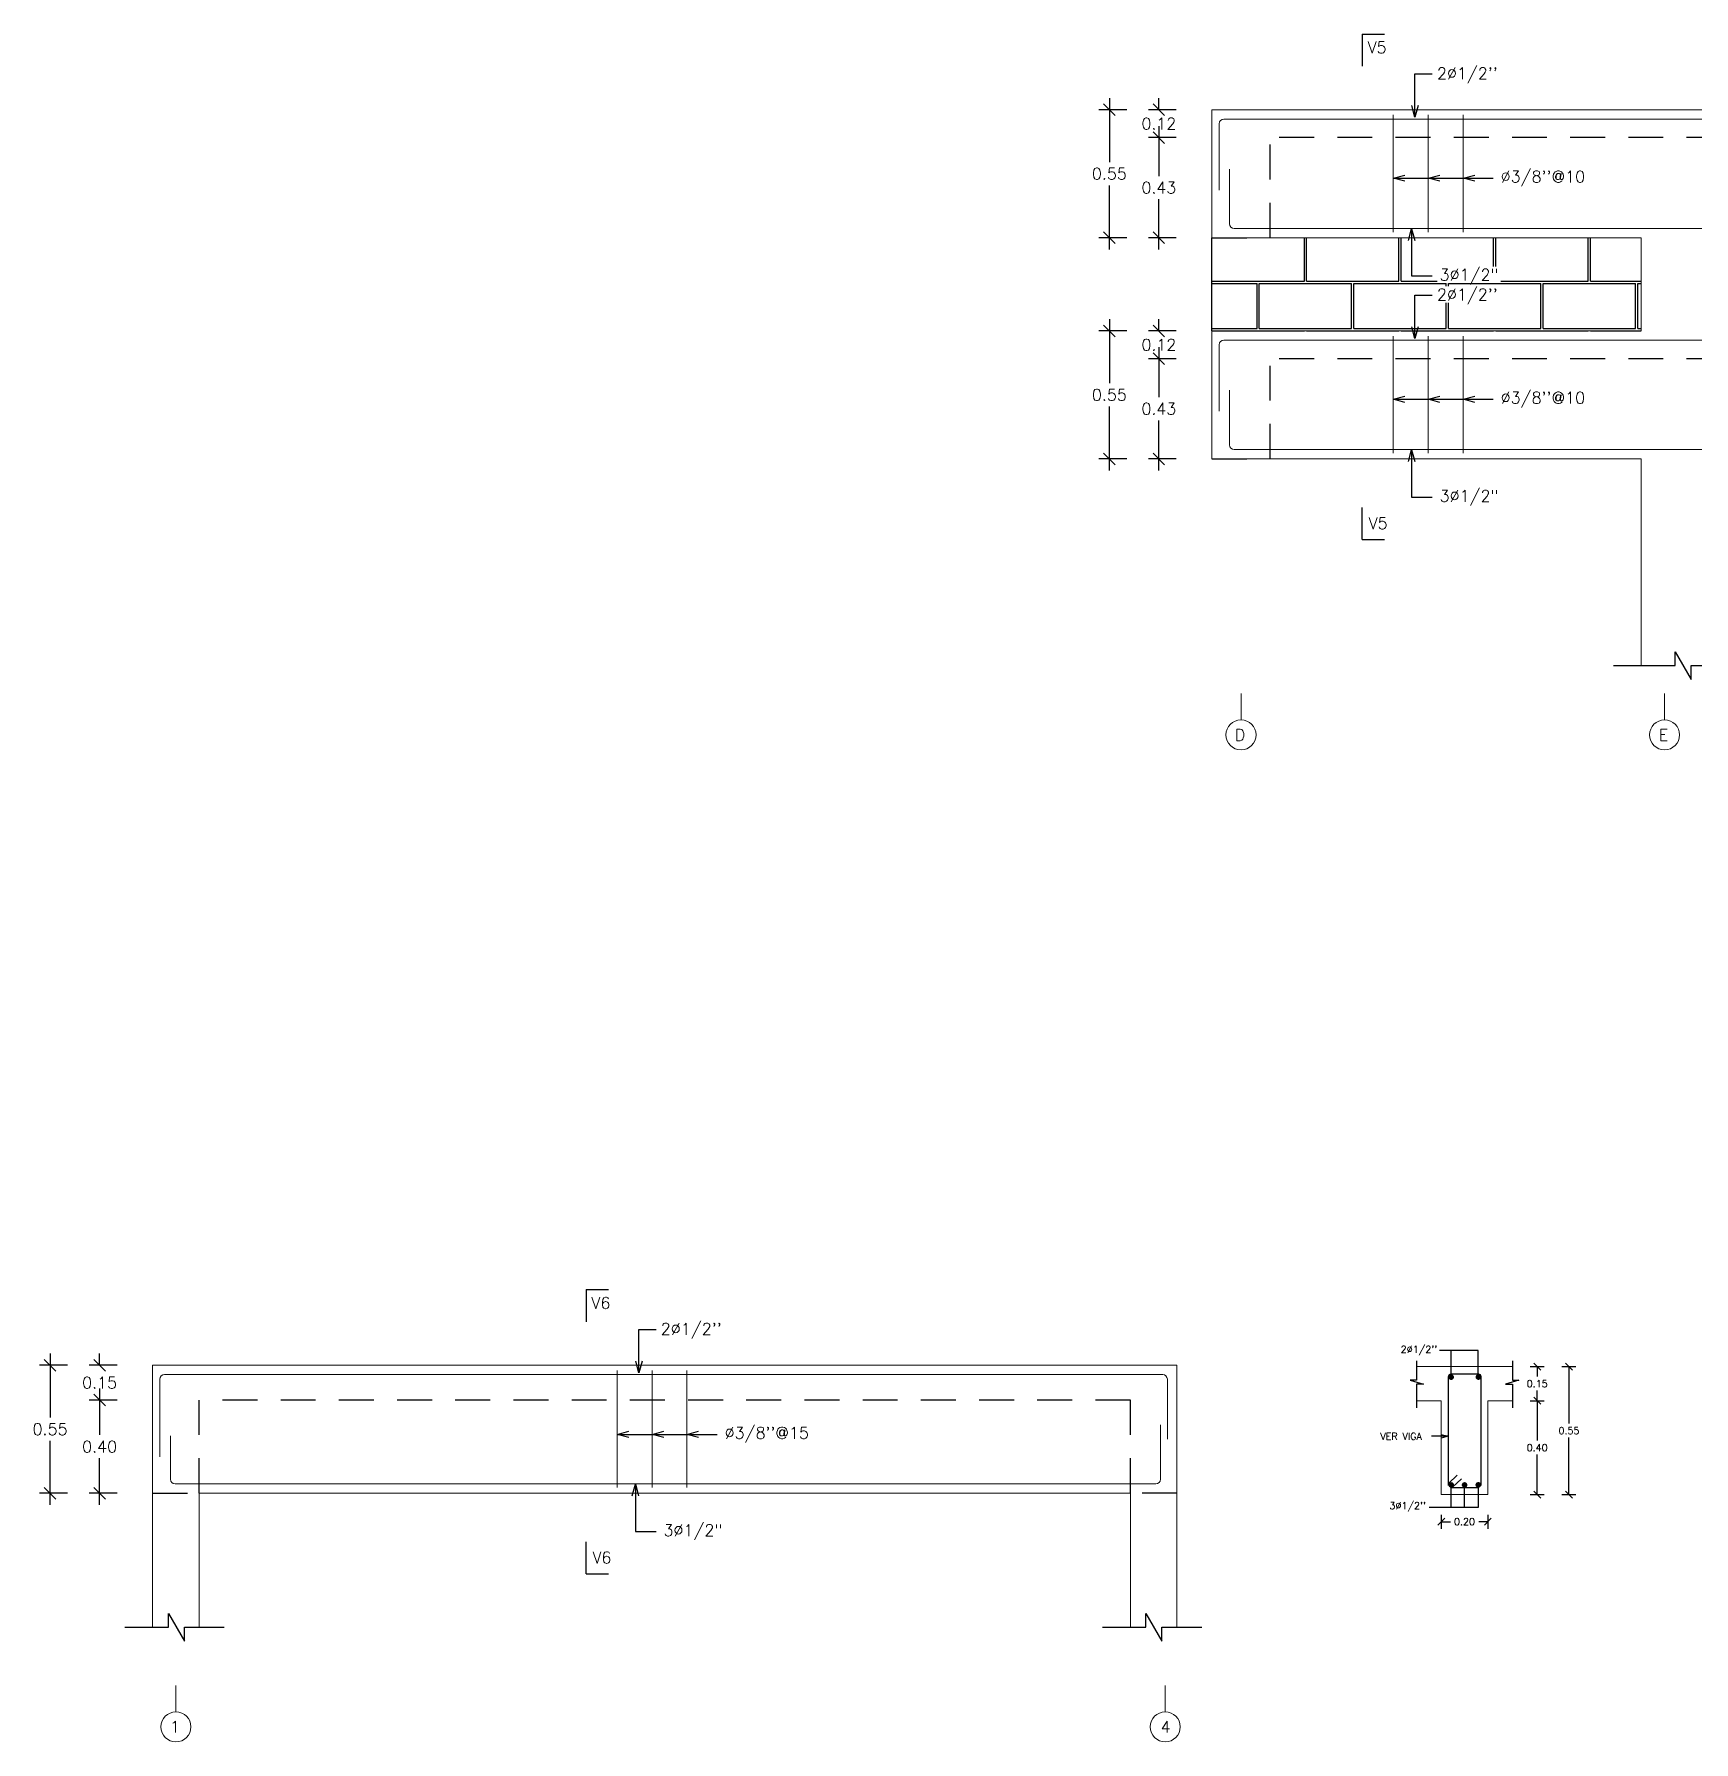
# Model space of a CAD drawing. Header units: metres. Extents: x -44 to 358, y -246 to 48.
# Drawn here: x -28.78 to -21.65, y -66.75 to -59.41 of the extents above; entities that cross this region are included whole.
import ezdxf

# ---------------------------------------------------------------- set-up
doc = ezdxf.new("R2010")
doc.units = ezdxf.units.M
doc.header["$LTSCALE"] = 0.3
doc.header["$PDMODE"] = 3
for name, pattern in [('CONTINU', [0]), ('DASHED', [0.75, 0.5, -0.25]), ('HIDDEN', [9.525, 6.35, -3.175])]:
    doc.linetypes.add(name, pattern=pattern)
for name, color, linetype in [('ACERO', 5, 'Continuous'), ('BP', 3, 'Continuous'), ('DETALLE', 3, 'Continuous'), ('DIMTEXTO', 4, 'Continuous'), ('HATCH', 8, 'Continuous'), ('Losas', 8, 'Continuous'), ('SECCION', 1, 'Continuous'), ('texto acero', 4, 'Continuous')]:
    doc.layers.add(name, color=color, linetype=linetype)
doc.layers.add('VIGAS', color=1, linetype='HIDDEN', lineweight=15)
doc.styles.add('RomanS', font='romans.shx')
doc.styles.add('SMPLEX', font='simplex.shx')
doc.dimstyles.new('D-15', dxfattribs={"dimscale": 0.15, "dimtxt": 0.2, "dimasz": 0.2, "dimexe": 0.18, "dimexo": 0.2, "dimgap": 0.1, "dimtad": 0, "dimtih": 1, "dimtoh": 1, "dimzin": 0, "dimdsep": 46, "dimtxsty": 'SMPLEX', "dimblk": 'OBLIQUE', "dimcen": 0.09, "dimdle": 0.2, "dimclrd": 4, "dimclre": 4, "dimclrt": 4, "dimadec": 0, "dimazin": 0, "dimtfac": 1, "dimtofl": 0, "dimtmove": 0, "dimatfit": 3, "dimldrblk": 'OPEN30', "dimfxl": 1, "dimtolj": 1, "dimtzin": 0, "dimarcsym": 0})
doc.dimstyles.new('DIM-15', dxfattribs={"dimscale": 0.15, "dimtxt": 0.2, "dimasz": 0.2, "dimexe": 0.2, "dimexo": 0.1, "dimgap": 0.1, "dimtad": 0, "dimtih": 1, "dimtoh": 1, "dimzin": 0, "dimdsep": 46, "dimtxsty": 'RomanS', "dimblk1": 'OBLIQUE', "dimblk2": 'OBLIQUE', "dimsah": 1, "dimcen": 0.09, "dimclrd": 4, "dimclre": 4, "dimclrt": 4, "dimadec": 0, "dimazin": 0, "dimtfac": 1, "dimtofl": 0, "dimtmove": 1, "dimatfit": 3, "dimldrblk": 'OBLIQUE', "dimfxl": 0.2, "dimfxlon": 1, "dimtolj": 1, "dimtzin": 0, "dimarcsym": 0})
doc.dimstyles.new('DIM-25', dxfattribs={"dimscale": 0.25, "dimtxt": 0.2, "dimasz": 0.2, "dimexe": 0.18, "dimexo": 0.2, "dimgap": 0.1, "dimtad": 0, "dimtih": 1, "dimtoh": 1, "dimzin": 0, "dimdsep": 46, "dimtxsty": 'SMPLEX', "dimblk": 'OBLIQUE', "dimcen": 0.09, "dimdle": 0.2, "dimclrd": 4, "dimclre": 4, "dimclrt": 4, "dimadec": 0, "dimazin": 0, "dimtfac": 1, "dimtofl": 0, "dimtmove": 0, "dimatfit": 3, "dimldrblk": 'OPEN30', "dimfxl": 0.3, "dimfxlon": 1, "dimtolj": 1, "dimtzin": 0, "dimarcsym": 0})

# ---------------------------------------------------------------- blocks, each defined once
blk = doc.blocks.new('_OBLIQUE')
at = {"color": 0, "linetype": 'ByBlock'}
blk.add_line((-0.5, -0.5), (0.5, 0.5), dxfattribs=at)
blk = doc.blocks.new('*D1433')
at = {"layer": 'DEFPOINTS', "color": 0, "linetype": 'Continuous', "transparency": 16777216}
for p in [(-23.9524, -59.8547), (-23.4801, -59.8547), (-23.7244, -60.2846)]:
    blk.add_point(p, dxfattribs=at)
at = {"layer": 'DIMTEXTO', "color": 4, "linetype": 'Continuous', "lineweight": -2, "transparency": 16777216}
for p, q in [((-23.8774, -59.8547), (-23.9974, -59.8547)), ((-23.9524, -59.8047), (-23.9524, -60.0196)), ((-23.9524, -60.3346), (-23.9524, -60.1196)), ((-23.8774, -60.2846), (-23.9974, -60.2846))]:
    blk.add_line(p, q, dxfattribs=at)
at = {"layer": 'DIMTEXTO', "color": 4, "linetype": 'Continuous', "lineweight": -2, "transparency": 16777216, "xscale": 0.05, "yscale": 0.05, "zscale": 0.05}
for p, rotation in [((-23.9524, -59.8547), 90), ((-23.9524, -60.2846), 270)]:
    blk.add_blockref('_OBLIQUE', p, dxfattribs=dict(at, rotation=rotation))
at = {"layer": 'DIMTEXTO', "color": 4, "linetype": 'Continuous', "transparency": 16777216, "insert": (-23.9524, -60.0696), "char_height": 0.05, "attachment_point": 5, "style": 'SMPLEX'}
blk.add_mtext('\\A1;0.43', dxfattribs=at)
blk = doc.blocks.new('_Open30')
at = {"color": 0, "lineweight": -2}
for p, q in [((-1, 0.27), (0, 0)), ((0, 0), (-1, -0.27)), ((0, 0), (-1, 0))]:
    blk.add_line(p, q, dxfattribs=at)
blk = doc.blocks.new('*D1434')
at = {"layer": 'DEFPOINTS', "color": 0, "linetype": 'Continuous', "transparency": 16777216}
for p in [(-23.7244, -59.7347), (-24.1649, -60.2846), (-23.4801, -60.2846)]:
    blk.add_point(p, dxfattribs=at)
at = {"layer": 'DIMTEXTO', "color": 4, "linetype": 'Continuous', "lineweight": -2, "transparency": 16777216}
for p, q in [((-24.1649, -59.6847), (-24.1649, -59.9596)), ((-24.0899, -59.7347), (-24.2099, -59.7347)), ((-24.1649, -60.3346), (-24.1649, -60.0596)), ((-24.0899, -60.2846), (-24.2099, -60.2846))]:
    blk.add_line(p, q, dxfattribs=at)
at = {"layer": 'DIMTEXTO', "color": 4, "linetype": 'Continuous', "lineweight": -2, "transparency": 16777216, "xscale": 0.05, "yscale": 0.05, "zscale": 0.05}
for p, rotation in [((-24.1649, -59.7347), 90), ((-24.1649, -60.2846), 270)]:
    blk.add_blockref('_OBLIQUE', p, dxfattribs=dict(at, rotation=rotation))
at = {"layer": 'DIMTEXTO', "color": 4, "linetype": 'Continuous', "transparency": 16777216, "insert": (-24.1649, -60.0096), "char_height": 0.05, "attachment_point": 5, "style": 'SMPLEX'}
blk.add_mtext('\\A1;0.55', dxfattribs=at)
blk = doc.blocks.new('*D1438')
at = {"layer": 'DEFPOINTS', "color": 0, "transparency": 16777216}
for p in [(-23.9524, -59.7347), (-23.7244, -59.7347), (-23.4801, -59.8547)]:
    blk.add_point(p, dxfattribs=at)
at = {"layer": 'DIMTEXTO', "color": 4, "lineweight": -2, "transparency": 16777216}
for p, q in [((-23.9524, -59.7347), (-23.9524, -59.6847)), ((-23.8774, -59.7347), (-23.9974, -59.7347)), ((-23.8774, -59.8547), (-23.9974, -59.8547)), ((-23.9524, -59.8547), (-23.9524, -59.9047))]:
    blk.add_line(p, q, dxfattribs=at)
at = {"layer": 'DIMTEXTO', "color": 4, "lineweight": -2, "transparency": 16777216, "xscale": 0.05, "yscale": 0.05, "zscale": 0.05}
for p, rotation in [((-23.9524, -59.7347), 270), ((-23.9524, -59.8547), 90)]:
    blk.add_blockref('_OBLIQUE', p, dxfattribs=dict(at, rotation=rotation))
at = {"layer": 'DIMTEXTO', "color": 4, "transparency": 16777216, "insert": (-23.9524, -59.7947), "char_height": 0.05, "attachment_point": 5, "style": 'SMPLEX'}
blk.add_mtext('\\A1;0.12', dxfattribs=at)
blk = doc.blocks.new('*D2170')
at = {"layer": 'DEFPOINTS', "color": 0, "linetype": 'Continuous', "transparency": 16777216}
for p in [(-28.5024, -65.2786), (-28.0744, -65.2786), (-28.2744, -65.6785)]:
    blk.add_point(p, dxfattribs=at)
at = {"layer": 'DIMTEXTO', "color": 4, "linetype": 'Continuous', "lineweight": -2, "transparency": 16777216}
for p, q in [((-28.4274, -65.2786), (-28.5474, -65.2786)), ((-28.5024, -65.2286), (-28.5024, -65.4285)), ((-28.5024, -65.7285), (-28.5024, -65.5285)), ((-28.4274, -65.6785), (-28.5474, -65.6785))]:
    blk.add_line(p, q, dxfattribs=at)
at = {"layer": 'DIMTEXTO', "color": 4, "linetype": 'Continuous', "lineweight": -2, "transparency": 16777216, "xscale": 0.05, "yscale": 0.05, "zscale": 0.05}
for p, rotation in [((-28.5024, -65.2786), 90), ((-28.5024, -65.6785), 270)]:
    blk.add_blockref('_OBLIQUE', p, dxfattribs=dict(at, rotation=rotation))
at = {"layer": 'DIMTEXTO', "color": 4, "linetype": 'Continuous', "transparency": 16777216, "insert": (-28.5024, -65.4785), "char_height": 0.05, "attachment_point": 5, "style": 'SMPLEX'}
blk.add_mtext('\\A1;0.40', dxfattribs=at)
blk = doc.blocks.new('*D2171')
at = {"layer": 'DEFPOINTS', "color": 0, "linetype": 'Continuous', "transparency": 16777216}
for p in [(-28.2744, -65.1286), (-28.7149, -65.6785), (-28.0801, -65.6785)]:
    blk.add_point(p, dxfattribs=at)
at = {"layer": 'DIMTEXTO', "color": 4, "linetype": 'Continuous', "lineweight": -2, "transparency": 16777216}
for p, q in [((-28.6399, -65.1286), (-28.7599, -65.1286)), ((-28.7149, -65.0786), (-28.7149, -65.3536)), ((-28.7149, -65.7285), (-28.7149, -65.4536)), ((-28.6399, -65.6785), (-28.7599, -65.6785))]:
    blk.add_line(p, q, dxfattribs=at)
at = {"layer": 'DIMTEXTO', "color": 4, "linetype": 'Continuous', "lineweight": -2, "transparency": 16777216, "xscale": 0.05, "yscale": 0.05, "zscale": 0.05}
for p, rotation in [((-28.7149, -65.1286), 90), ((-28.7149, -65.6785), 270)]:
    blk.add_blockref('_OBLIQUE', p, dxfattribs=dict(at, rotation=rotation))
at = {"layer": 'DIMTEXTO', "color": 4, "linetype": 'Continuous', "transparency": 16777216, "insert": (-28.7149, -65.4036), "char_height": 0.05, "attachment_point": 5, "style": 'SMPLEX'}
blk.add_mtext('\\A1;0.55', dxfattribs=at)
blk = doc.blocks.new('*D2177')
at = {"layer": 'DEFPOINTS', "color": 0, "transparency": 16777216}
for p in [(-28.5024, -65.1286), (-28.2744, -65.1286), (-28.0744, -65.2786)]:
    blk.add_point(p, dxfattribs=at)
at = {"layer": 'DIMTEXTO', "color": 4, "lineweight": -2, "transparency": 16777216}
for p, q in [((-28.4274, -65.1286), (-28.5474, -65.1286)), ((-28.5024, -65.1286), (-28.5024, -65.0786)), ((-28.4274, -65.2786), (-28.5474, -65.2786)), ((-28.5024, -65.2786), (-28.5024, -65.3286))]:
    blk.add_line(p, q, dxfattribs=at)
at = {"layer": 'DIMTEXTO', "color": 4, "lineweight": -2, "transparency": 16777216, "xscale": 0.05, "yscale": 0.05, "zscale": 0.05}
for p, rotation in [((-28.5024, -65.1286), 270), ((-28.5024, -65.2786), 90)]:
    blk.add_blockref('_OBLIQUE', p, dxfattribs=dict(at, rotation=rotation))
at = {"layer": 'DIMTEXTO', "color": 4, "transparency": 16777216, "insert": (-28.5024, -65.2036), "char_height": 0.05, "attachment_point": 5, "style": 'SMPLEX'}
blk.add_mtext('\\A1;0.15', dxfattribs=at)
blk = doc.blocks.new('*D2172')
at = {"layer": 'DEFPOINTS', "color": 0, "linetype": 'Continuous', "transparency": 16777216}
for p in [(-22.5392, -65.1343), (-22.1906, -65.1343), (-22.5392, -65.6843)]:
    blk.add_point(p, dxfattribs=at)
at = {"layer": 'DIMTEXTO', "color": 4, "linetype": 'Continuous', "lineweight": -2, "transparency": 16777216}
for p, q in [((-22.2206, -65.1343), (-22.1606, -65.1343)), ((-22.1906, -65.1343), (-22.1906, -65.3793)), ((-22.1906, -65.6843), (-22.1906, -65.4393)), ((-22.2206, -65.6843), (-22.1606, -65.6843))]:
    blk.add_line(p, q, dxfattribs=at)
at = {"layer": 'DIMTEXTO', "color": 4, "linetype": 'Continuous', "lineweight": -2, "transparency": 16777216, "xscale": 0.03, "yscale": 0.03, "zscale": 0.03}
for p, rotation in [((-22.1906, -65.1343), 90), ((-22.1906, -65.6843), 270)]:
    blk.add_blockref('_OBLIQUE', p, dxfattribs=dict(at, rotation=rotation))
at = {"layer": 'DIMTEXTO', "color": 4, "linetype": 'Continuous', "lineweight": 0, "transparency": 16777216, "insert": (-22.1906, -65.4093), "char_height": 0.03, "attachment_point": 5, "style": 'SMPLEX'}
blk.add_mtext('\\A1;0.55', dxfattribs=at)
blk = doc.blocks.new('*D2173')
at = {"layer": 'DEFPOINTS', "color": 0, "linetype": 'Continuous', "transparency": 16777216}
for p in [(-22.5392, -65.2813), (-22.3269, -65.2813), (-22.5392, -65.6843)]:
    blk.add_point(p, dxfattribs=at)
at = {"layer": 'DIMTEXTO', "color": 4, "linetype": 'Continuous', "lineweight": -2, "transparency": 16777216}
for p, q in [((-22.3569, -65.2813), (-22.2969, -65.2813)), ((-22.3269, -65.2813), (-22.3269, -65.4528)), ((-22.3269, -65.6843), (-22.3269, -65.5128)), ((-22.3569, -65.6843), (-22.2969, -65.6843))]:
    blk.add_line(p, q, dxfattribs=at)
at = {"layer": 'DIMTEXTO', "color": 4, "linetype": 'Continuous', "lineweight": -2, "transparency": 16777216, "xscale": 0.03, "yscale": 0.03, "zscale": 0.03}
for p, rotation in [((-22.3269, -65.2813), 90), ((-22.3269, -65.6843), 270)]:
    blk.add_blockref('_OBLIQUE', p, dxfattribs=dict(at, rotation=rotation))
at = {"layer": 'DIMTEXTO', "color": 4, "linetype": 'Continuous', "lineweight": 0, "transparency": 16777216, "insert": (-22.3269, -65.4828), "char_height": 0.03, "attachment_point": 5, "style": 'SMPLEX'}
blk.add_mtext('\\A1;0.40', dxfattribs=at)
blk = doc.blocks.new('*D2174')
at = {"layer": 'DEFPOINTS', "color": 0, "linetype": 'Continuous', "transparency": 16777216}
for p in [(-22.7392, -65.1343), (-22.3269, -65.1343), (-22.5392, -65.2813)]:
    blk.add_point(p, dxfattribs=at)
at = {"layer": 'DIMTEXTO', "color": 4, "linetype": 'Continuous', "lineweight": -2, "transparency": 16777216}
for p, q in [((-22.3569, -65.1343), (-22.2969, -65.1343)), ((-22.3269, -65.1343), (-22.3269, -65.1778)), ((-22.3569, -65.2813), (-22.2969, -65.2813)), ((-22.3269, -65.2813), (-22.3269, -65.2378))]:
    blk.add_line(p, q, dxfattribs=at)
at = {"layer": 'DIMTEXTO', "color": 4, "linetype": 'Continuous', "lineweight": -2, "transparency": 16777216, "xscale": 0.03, "yscale": 0.03, "zscale": 0.03}
for p, rotation in [((-22.3269, -65.1343), 90), ((-22.3269, -65.2813), 270)]:
    blk.add_blockref('_OBLIQUE', p, dxfattribs=dict(at, rotation=rotation))
at = {"layer": 'DIMTEXTO', "color": 4, "linetype": 'Continuous', "lineweight": 0, "transparency": 16777216, "insert": (-22.3269, -65.2078), "char_height": 0.03, "attachment_point": 5, "style": 'SMPLEX'}
blk.add_mtext('\\A1;0.15', dxfattribs=at)
blk = doc.blocks.new('*D2178')
at = {"layer": 'DEFPOINTS', "color": 0, "linetype": 'Continuous', "transparency": 16777216}
for p in [(-22.5392, -65.2813), (-22.7392, -65.3613), (-22.7392, -65.801)]:
    blk.add_point(p, dxfattribs=at)
at = {"layer": 'DIMTEXTO', "color": 4, "linetype": 'Continuous', "lineweight": -2, "transparency": 16777216}
for p, q in [((-22.7392, -65.771), (-22.7392, -65.831)), ((-22.7392, -65.801), (-22.6999, -65.801)), ((-22.5392, -65.801), (-22.5785, -65.801)), ((-22.5392, -65.771), (-22.5392, -65.831))]:
    blk.add_line(p, q, dxfattribs=at)
at = {"layer": 'DIMTEXTO', "color": 4, "linetype": 'Continuous', "lineweight": -2, "transparency": 16777216, "xscale": 0.03, "yscale": 0.03, "zscale": 0.03, "rotation": 180}
blk.add_blockref('_OBLIQUE', (-22.7392, -65.801), dxfattribs=at)
at = {"layer": 'DIMTEXTO', "color": 4, "linetype": 'Continuous', "lineweight": -2, "transparency": 16777216, "xscale": 0.03, "yscale": 0.03, "zscale": 0.03}
blk.add_blockref('_OBLIQUE', (-22.5392, -65.801), dxfattribs=at)
at = {"layer": 'DIMTEXTO', "color": 4, "linetype": 'Continuous', "lineweight": 0, "transparency": 16777216, "insert": (-22.6392, -65.801), "char_height": 0.03, "attachment_point": 5, "style": 'SMPLEX'}
blk.add_mtext('\\A1;0.20', dxfattribs=at)
blk = doc.blocks.new('*D2207')
at = {"layer": 'DEFPOINTS', "color": 0, "linetype": 'Continuous', "transparency": 16777216}
for p in [(-23.9524, -60.8048), (-23.4801, -60.8048), (-23.7244, -61.2347)]:
    blk.add_point(p, dxfattribs=at)
at = {"layer": 'DIMTEXTO', "color": 4, "linetype": 'Continuous', "lineweight": -2, "transparency": 16777216}
for p, q in [((-23.8774, -60.8048), (-23.9974, -60.8048)), ((-23.9524, -60.7548), (-23.9524, -60.9697)), ((-23.9524, -61.2847), (-23.9524, -61.0697)), ((-23.8774, -61.2347), (-23.9974, -61.2347))]:
    blk.add_line(p, q, dxfattribs=at)
at = {"layer": 'DIMTEXTO', "color": 4, "linetype": 'Continuous', "lineweight": -2, "transparency": 16777216, "xscale": 0.05, "yscale": 0.05, "zscale": 0.05}
for p, rotation in [((-23.9524, -60.8048), 90), ((-23.9524, -61.2347), 270)]:
    blk.add_blockref('_OBLIQUE', p, dxfattribs=dict(at, rotation=rotation))
at = {"layer": 'DIMTEXTO', "color": 4, "linetype": 'Continuous', "transparency": 16777216, "insert": (-23.9524, -61.0197), "char_height": 0.05, "attachment_point": 5, "style": 'SMPLEX'}
blk.add_mtext('\\A1;0.43', dxfattribs=at)
blk = doc.blocks.new('*D2208')
at = {"layer": 'DEFPOINTS', "color": 0, "linetype": 'Continuous', "transparency": 16777216}
for p in [(-23.7244, -60.6848), (-24.1649, -61.2347), (-23.4801, -61.2347)]:
    blk.add_point(p, dxfattribs=at)
at = {"layer": 'DIMTEXTO', "color": 4, "linetype": 'Continuous', "lineweight": -2, "transparency": 16777216}
for p, q in [((-24.1649, -60.6348), (-24.1649, -60.9097)), ((-24.0899, -60.6848), (-24.2099, -60.6848)), ((-24.1649, -61.2847), (-24.1649, -61.0097)), ((-24.0899, -61.2347), (-24.2099, -61.2347))]:
    blk.add_line(p, q, dxfattribs=at)
at = {"layer": 'DIMTEXTO', "color": 4, "linetype": 'Continuous', "lineweight": -2, "transparency": 16777216, "xscale": 0.05, "yscale": 0.05, "zscale": 0.05}
for p, rotation in [((-24.1649, -60.6848), 90), ((-24.1649, -61.2347), 270)]:
    blk.add_blockref('_OBLIQUE', p, dxfattribs=dict(at, rotation=rotation))
at = {"layer": 'DIMTEXTO', "color": 4, "linetype": 'Continuous', "transparency": 16777216, "insert": (-24.1649, -60.9597), "char_height": 0.05, "attachment_point": 5, "style": 'SMPLEX'}
blk.add_mtext('\\A1;0.55', dxfattribs=at)
blk = doc.blocks.new('*D2209')
at = {"layer": 'DEFPOINTS', "color": 0, "transparency": 16777216}
for p in [(-23.9524, -60.6848), (-23.7244, -60.6848), (-23.4801, -60.8048)]:
    blk.add_point(p, dxfattribs=at)
at = {"layer": 'DIMTEXTO', "color": 4, "lineweight": -2, "transparency": 16777216}
for p, q in [((-23.9524, -60.6848), (-23.9524, -60.6348)), ((-23.8774, -60.6848), (-23.9974, -60.6848)), ((-23.8774, -60.8048), (-23.9974, -60.8048)), ((-23.9524, -60.8048), (-23.9524, -60.8548))]:
    blk.add_line(p, q, dxfattribs=at)
at = {"layer": 'DIMTEXTO', "color": 4, "lineweight": -2, "transparency": 16777216, "xscale": 0.05, "yscale": 0.05, "zscale": 0.05}
for p, rotation in [((-23.9524, -60.6848), 270), ((-23.9524, -60.8048), 90)]:
    blk.add_blockref('_OBLIQUE', p, dxfattribs=dict(at, rotation=rotation))
at = {"layer": 'DIMTEXTO', "color": 4, "transparency": 16777216, "insert": (-23.9524, -60.7448), "char_height": 0.05, "attachment_point": 5, "style": 'SMPLEX'}
blk.add_mtext('\\A1;0.12', dxfattribs=at)

msp = doc.modelspace()

# ---------------------------------------------------------------- hatches: boundary and pattern name
at = {"layer": 'HATCH', "ltscale": 0.2}
h = msp.add_hatch(dxfattribs=at)
h.set_pattern_fill('AR-B816C', color=256, scale=0.001)
h.set_pattern_definition([(0, (-23.72441, -60.6849), (0.2032, 0.2032), [0.396875, -0.009525]), (0, (-23.92761, -60.67537), (0.2032, 0.2032), [0.396875, -0.009525]), (90, (-23.72441, -60.6849), (-0.2032, 0.2032), [-0.212725, 0.193675]), (90, (-23.73394, -60.6849), (-0.2032, 0.2032), [-0.212725, 0.193675])])
h.paths.add_polyline_path([(-23.4761195, -60.6160053), (-23.1907337, -60.6160053), (-23.1930904, -60.5241479), (-23.4784763, -60.5241479)], flags=16)
h.paths.add_polyline_path([(-18.7683995, -60.3884468), (-18.5157676, -60.3884468), (-18.5157676, -60.3438059), (-18.7683995, -60.3438059)], flags=16)
h.paths.add_polyline_path([(-20.8551244, -60.5879578), (-20.7474783, -60.5879578), (-20.7474783, -60.513801), (-20.8551244, -60.513801)], flags=16)
h.paths.add_polyline_path([(-20.8436166, -60.3529096), (-20.5686166, -60.3529096), (-20.5686166, -60.3270874), (-20.8436166, -60.3270874)], flags=16)
h.paths.add_polyline_path([(-17.8798725, -60.2845955), (-17.8798725, -60.6848921), (-16.0353336, -60.6848913), (-16.0353338, -60.2845959)])
h.paths.add_polyline_path([(-21.8798725, -60.6848937), (-21.8798725, -60.2845948), (-23.7244116, -60.2845945), (-23.7244114, -60.6848945)])
h.paths.add_polyline_path([(-21.5798725, -60.2845949), (-21.5798725, -60.6848936), (-18.1798725, -60.6848922), (-18.1798725, -60.2845955)])

# ---------------------------------------------------------------- linework, layer by layer
at = {"layer": 'ACERO', "linetype": 'Continuous', "lineweight": 0}
for p, q in [((-23.6731295, -59.7746521), (-16.0967364, -59.7746574)), ((-22.9455564, -59.7571802), (-22.9455564, -60.2601753)), ((-22.7955564, -59.7571802), (-22.7955564, -60.2601753)), ((-22.6455564, -59.7571802), (-22.6455564, -60.2601753)), ((-23.6484758, -59.9895841), (-23.6484758, -60.2244797)), ((-23.6284758, -60.2444797), (-16.1265507, -60.244485)), ((-23.6731295, -60.7247485), (-16.0967364, -60.7247537)), ((-22.9455564, -60.7072766), (-22.9455564, -61.2102716)), ((-22.7955564, -60.7072766), (-22.7955564, -61.2102716)), ((-22.6455564, -60.7072766), (-22.6455564, -61.2102716)), ((-23.6484758, -60.9396805), (-23.6484758, -61.1745761)), ((-23.6284758, -61.1945761), (-16.1265507, -61.1945814)), ((-28.2231289, -65.168557), (-23.9358135, -65.1685623)), ((-26.2793171, -65.1510851), (-26.2793171, -65.6540802)), ((-26.1293171, -65.1510851), (-26.1293171, -65.6540802)), ((-25.9793171, -65.1510851), (-25.9793171, -65.6540802)), ((-28.1984752, -65.4321892), (-28.1984752, -65.6183846)), ((-23.9456279, -65.3852801), (-23.9456279, -65.6183899)), ((-28.1784753, -65.6383846), (-23.9656279, -65.6383899))]:
    msp.add_line(p, q, dxfattribs=at)
at = {"layer": 'ACERO'}
for p, q in [((-22.7086027, -65.6448555, 0.4671289), (-22.7086027, -65.1776363)), ((-22.5783491, -65.1676363), (-22.6986027, -65.1676363)), ((-22.5683491, -65.6448555, 0.4671289), (-22.5683491, -65.1776363)), ((-22.708454, -65.6368729, 0.4671289), (-22.670477, -65.600682, 0.4671289)), ((-22.5783491, -65.6548555, 0.4671289), (-22.6986027, -65.6548555, 0.4671289)), ((-22.690451, -65.6527675, 0.4671289), (-22.652474, -65.6165766, 0.4671289))]:
    msp.add_line(p, q, dxfattribs=at)
at = {"layer": 'ACERO', "linetype": 'Continuous', "lineweight": 0}
for points in [[(-23.6731295, -59.7746521, 0.414213562), (-23.6931295, -59.7946521), (-23.6931295, -60.0799127)], [(-23.6731295, -60.7247485, 0.414213562), (-23.6931295, -60.7447485), (-23.6931295, -61.0300091)], [(-28.2231289, -65.168557, 0.414213562), (-28.2431289, -65.188557), (-28.2431289, -65.5225178)], [(-23.9358135, -65.1685623, -0.414213562), (-23.9158135, -65.1885623), (-23.9158135, -65.4469812)]]:
    msp.add_lwpolyline(points, format="xyb", dxfattribs=at)
at = {"layer": 'ACERO', "const_width": 0.012}
for points in [[(-22.6907124, -65.1799775, 1), (-22.7027124, -65.1799775, 1)], [(-22.5737209, -65.1796693, 1), (-22.5857209, -65.1796693, 1)], [(-22.574375, -65.6430847, 1), (-22.586375, -65.6430847, 1)]]:
    msp.add_lwpolyline(points, format="xyb", close=True, dxfattribs=at)
at = {"layer": 'ACERO', "const_width": 0.012, "elevation": 0.4671289}
for points in [[(-22.6905267, -65.6430847, 1), (-22.7025267, -65.6430847, 1)], [(-22.6331617, -65.6430847, 1), (-22.6451617, -65.6430847, 1)], [(-22.5740457, -65.6426412, 1), (-22.5860457, -65.6426412, 1)]]:
    msp.add_lwpolyline(points, format="xyb", close=True, dxfattribs=at)
at = {"layer": 'ACERO', "linetype": 'Continuous', "lineweight": 0}
for centre, start, end in [((-23.6284758, -60.2244797), 180, 270), ((-23.6284758, -61.1745761), 180, 270), ((-28.1784752, -65.6183846), 180, 270), ((-23.9656279, -65.6183899), 270, 0)]:
    msp.add_arc(centre, 0.02, start, end, dxfattribs=at)
at = {"layer": 'ACERO'}
for centre, start, end in [((-22.6986027, -65.1776363), 90, 180), ((-22.5783491, -65.1776363), 0, 90)]:
    msp.add_arc(centre, 0.01, start, end, dxfattribs=at)
at = {"layer": 'BP'}
for points in [[(-22.8458026, -65.1104938), (-22.8458026, -65.1936393), (-22.8728555, -65.1936393), (-22.8153566, -65.2107937), (-22.8458026, -65.2107937), (-22.8458026, -65.3116454)], [(-22.4326537, -65.1104938), (-22.4326537, -65.1936393), (-22.4056008, -65.1936393), (-22.4630996, -65.2107937), (-22.4326537, -65.2107937), (-22.4326537, -65.3116454)]]:
    msp.add_lwpolyline(points, dxfattribs=at)
at = {"layer": 'DETALLE', "ltscale": 0.2}
for points in [[(-22.000046, -62.1231076), (-21.7349416, -62.1231076), (-21.7349416, -62.0632631), (-21.6657358, -62.1825013), (-21.6657358, -62.1231076), (-21.4233376, -62.1231076)], [(-28.3945843, -66.2546746), (-28.2061966, -66.2546746), (-28.2061966, -66.1948302), (-28.1369907, -66.3140683), (-28.1369907, -66.2546746), (-27.9672214, -66.2546746)], [(-24.1939299, -66.2546746), (-24.0082146, -66.2546746), (-24.0082146, -66.1948302), (-23.9390088, -66.3140683), (-23.9390088, -66.2546746), (-23.7672214, -66.2546746)]]:
    msp.add_lwpolyline(points, dxfattribs=at)
at = {"layer": 'DIMTEXTO', "color": 6, "linetype": 'Continuous', "ltscale": 0.01}
for p, q in [((-23.0787227, -59.4100756, -1.8111655), (-23.0787227, -59.5477991, -1.8111655)), ((-23.0787227, -59.4100756, -1.8111655), (-22.9824989, -59.4100756, -1.8111655)), ((-23.0787227, -61.5811647, -1.8111655), (-23.0787227, -61.4434411, -1.8111655)), ((-23.0787227, -61.5811647, -1.8111655), (-22.9824989, -61.5811647, -1.8111655)), ((-26.4124834, -64.8039805, -1.8111655), (-26.4124834, -64.941704, -1.8111655)), ((-26.4124834, -64.8039805, -1.8111655), (-26.3162596, -64.8039805, -1.8111655)), ((-26.4124834, -66.0249732, -1.8111655), (-26.4124834, -65.8872497, -1.8111655)), ((-26.4124834, -66.0249732, -1.8111655), (-26.3162596, -66.0249732, -1.8111655))]:
    msp.add_line(p, q, dxfattribs=at)
at = {"layer": 'DIMTEXTO', "elevation": 0.4671289}
for points in [[(-22.5809042, -65.1725343), (-22.5809042, -65.0647823), (-22.7466077, -65.0647823)], [(-22.6965267, -65.1754306), (-22.6965267, -65.0647823)], [(-22.6965267, -65.7396948), (-22.6965267, -65.6370847)], [(-22.6391617, -65.7396948), (-22.6391617, -65.6370847)]]:
    msp.add_lwpolyline(points, dxfattribs=at)
at = {"layer": 'DIMTEXTO'}
msp.add_lwpolyline([(-22.580375, -65.6366502), (-22.580375, -65.7396948), (-22.7909664, -65.7396948)], dxfattribs=at)
at = {"layer": 'HATCH', "ltscale": 0.2}
msp.add_line((-23.7244114, -60.6847945), (-23.7244114, -60.2845966), dxfattribs=at)
at = {"layer": 'Losas', "linetype": 'DASHED'}
for points in [[(-23.7244114, -60.2845966), (-23.4744114, -60.2845966), (-23.4744114, -59.8546885)], [(-16.2853337, -59.8546897), (-23.4744114, -59.8546885)], [(-23.7244114, -61.2346929), (-23.4744114, -61.2346929), (-23.4744114, -60.8047849)], [(-16.2853337, -60.8047861), (-23.4744114, -60.8047849)], [(-28.2744108, -65.6785015), (-28.0744108, -65.6785015), (-28.0744108, -65.2785934)], [(-24.0744108, -65.2785946), (-28.0744108, -65.2785934)], [(-23.8744108, -65.6785015), (-24.0744108, -65.6785015), (-24.0744108, -65.2785946)]]:
    msp.add_lwpolyline(points, dxfattribs=at)
at = {"layer": 'SECCION', "linetype": 'CONTINU', "lineweight": 0}
for p, q in [((-22.4326537, -65.1342576), (-22.8458026, -65.1342576)), ((-22.7392281, -65.2813361), (-22.8458026, -65.2813361)), ((-22.7392281, -65.2813361), (-22.7392281, -65.6842576)), ((-22.5392281, -65.2813361), (-22.5392281, -65.6842576)), ((-22.5392281, -65.2813361), (-22.4326537, -65.2813361)), ((-22.5392281, -65.6842576), (-22.7392281, -65.6842576))]:
    msp.add_line(p, q, dxfattribs=at)
at = {"layer": 'VIGAS', "linetype": 'Continuous', "lineweight": 0}
for p, q in [((-23.7244114, -59.7346966), (-16.0353337, -59.7346929)), ((-23.7244114, -59.7346966), (-23.7244114, -60.2845946)), ((-21.8798725, -60.284595), (-23.7244114, -60.2845946)), ((-21.8798725, -60.284595), (-21.8798725, -60.6847921)), ((-23.7244114, -60.6847929), (-21.8798725, -60.6847921)), ((-23.7244114, -60.6847929), (-23.7244114, -61.234691)), ((-21.8798725, -61.2346914), (-23.7244114, -61.234691)), ((-21.8798725, -61.2346914), (-21.8798725, -62.1231076)), ((-23.5994114, -62.3559838), (-23.5994114, -62.2424886)), ((-21.7798725, -62.3559838), (-21.7798725, -62.2424886)), ((-28.2744108, -65.1286015), (-23.8744108, -65.1285978)), ((-28.2744108, -65.1286015), (-28.2744108, -66.2546746)), ((-23.8744108, -65.1285978), (-23.8744108, -66.2546746)), ((-24.0744108, -65.678501), (-28.0744108, -65.6784996)), ((-28.0744108, -65.6785015), (-28.0744108, -66.2546746)), ((-24.0744108, -65.678501), (-24.0744108, -66.2546746)), ((-28.1744102, -66.6178548), (-28.1744102, -66.5043596)), ((-23.9247389, -66.6178548), (-23.9247389, -66.5043596))]:
    msp.add_line(p, q, dxfattribs=at)
for centre in [(-23.5994114, -62.4204628), (-21.7798725, -62.4204628), (-28.1744102, -66.6823338), (-23.9247389, -66.6823338)]:
    msp.add_circle(centre, 0.064479, dxfattribs=at)

# ---------------------------------------------------------------- texts
at = {"layer": 'DIMTEXTO', "color": 4, "linetype": 'Continuous', "lineweight": 0, "char_height": 0.05, "style": 'SMPLEX'}
for s, insert, attachment_point in [('V5', (-23.0558093, -59.4673059, -1.8111655), 4), ("2%%C1/2''", (-22.7578273, -59.5871644), 4), ("%%C3/8''@10", (-22.4839269, -60.0304358, 1.8575108), 4), ("%%C3/8''@10", (-22.4839269, -60.9805322, 1.8575108), 4), ('D', (-23.6039167, -62.4204628), 5), ('E', (-21.7843779, -62.4204628), 5), ('V6', (-26.38957, -64.8612108, -1.8111655), 4), ("2%%C1/2''", (-26.091588, -64.9810693), 4), ("%%C3/8''@15", (-25.8176876, -65.4277703, 1.8575108), 4), ('1', (-28.1789155, -66.6823338), 5), ('4', (-23.9234247, -66.6823338), 5)]:
    msp.add_mtext(s, dxfattribs=dict(at, insert=insert, attachment_point=attachment_point))
at = {"layer": 'DIMTEXTO', "color": 4, "char_height": 0.03, "attachment_point": 4, "style": 'SMPLEX'}
for s, insert in [("2%%C1/2''", (-22.9132817, -65.0651773, 0.4671289)), ('VER VIGA', (-23.0010366, -65.4346589, 0.1950288)), ("3%%C1/2''", (-22.9617164, -65.7365038, 1.8575108))]:
    msp.add_mtext(s, dxfattribs=dict(at, insert=insert))

# ---------------------------------------------------------------- dimensions: what is measured, and where the dimension line sits
at = {"layer": 'DIMTEXTO', "linetype": 'Continuous'}
for base, p1, p2, picture, middle in [((-24.1648873, -60.2845939), (-23.7244114, -59.734698), (-23.480145, -60.2845939), '*D1434', (-24.1648873, -60.0096459)), ((-23.9524216, -59.8546885), (-23.7244114, -60.2845939), (-23.480145, -59.8546885), '*D1433', (-23.9524216, -60.0696412)), ((-24.1648873, -61.2346903), (-23.7244114, -60.6847944), (-23.480145, -61.2346903), '*D2208', (-24.1648873, -60.9597423)), ((-23.9524216, -60.8047849), (-23.7244114, -61.2346903), (-23.480145, -60.8047849), '*D2207', (-23.9524216, -61.0197376)), ((-28.7148868, -65.6784988), (-28.2744108, -65.1286029), (-28.0801445, -65.6784988), '*D2171', (-28.7148868, -65.4035508)), ((-28.5024211, -65.2785934), (-28.2744108, -65.6784988), (-28.0744108, -65.2785934), '*D2170', (-28.5024211, -65.4785461))]:
    dim = msp.add_linear_dim(base=base, p1=p1, p2=p2, angle=90, dimstyle='DIM-25', dxfattribs=at)
    dim.commit()
    dim.dimension.update_dxf_attribs({"geometry": picture, "text_midpoint": middle})
at = {"layer": 'DIMTEXTO'}
for base, p1, p2, picture, middle in [((-23.9524216, -59.7346981), (-23.480145, -59.8546885), (-23.7244114, -59.7346981), '*D1438', (-23.9524216, -59.7946933)), ((-23.9524216, -60.6847945), (-23.480145, -60.8047849), (-23.7244114, -60.6847945), '*D2209', (-23.9524216, -60.7447897)), ((-28.5024211, -65.128603), (-28.0744108, -65.2785934), (-28.2744108, -65.128603), '*D2177', (-28.5024211, -65.2035982))]:
    dim = msp.add_linear_dim(base=base, p1=p1, p2=p2, angle=90, dimstyle='DIM-25', override={"dimtmove": 1}, dxfattribs=at)
    dim.commit()
    dim.dimension.update_dxf_attribs({"geometry": picture, "text_midpoint": middle})
at = {"layer": 'DIMTEXTO', "linetype": 'Continuous', "lineweight": 0}
for base, p1, p2, picture, middle in [((-22.326913, -65.1342576), (-22.5392281, -65.2813361), (-22.7392281, -65.1342576), '*D2174', (-22.326913, -65.2077969)), ((-22.190607, -65.1342576), (-22.5392281, -65.6842576), (-22.5392281, -65.1342576), '*D2172', (-22.190607, -65.4092576)), ((-22.326913, -65.2813361), (-22.5392281, -65.6842576), (-22.5392281, -65.2813361), '*D2173', (-22.326913, -65.4827969))]:
    dim = msp.add_linear_dim(base=base, p1=p1, p2=p2, angle=270, dimstyle='DIM-15', override={"dimtxsty": 'SMPLEX'}, dxfattribs=at)
    dim.commit()
    dim.dimension.update_dxf_attribs({"geometry": picture, "text_midpoint": middle})
dim = msp.add_linear_dim(base=(-22.7392281, -65.800983), p1=(-22.5392281, -65.2813361), p2=(-22.7392281, -65.3613361), dimstyle='DIM-15', override={"dimtxsty": 'SMPLEX'}, dxfattribs=at)
dim.commit()
dim.dimension.update_dxf_attribs({"geometry": '*D2178', "text_midpoint": (-22.6392281, -65.800983)})

# ---------------------------------------------------------------- leaders
at = {"layer": 'DIMTEXTO', "color": 4}
msp.add_leader([(-22.7102509, -65.4340241, 0.3783733), (-22.7811809, -65.4340241, 0.3783733)], dimstyle='D-15', override={"dimgap": 0.1, "dimtad": 0}, dxfattribs=at)
at = {"layer": 'texto acero', "color": 1}
for points in [[(-22.8521041, -59.7669297), (-22.8521041, -59.5812473), (-22.7784888, -59.5812473)], [(-22.9455564, -60.0286914), (-22.5164039, -60.0286914)], [(-22.7955564, -60.0286914), (-22.5164039, -60.0286914)], [(-22.6455564, -60.0286914), (-22.5164039, -60.0286914)], [(-22.8667604, -60.2463492), (-22.8667604, -60.4488621), (-22.7783537, -60.4488621)], [(-22.8521041, -60.7170261), (-22.8521041, -60.5313437), (-22.7784888, -60.5313437)], [(-22.9455564, -60.9787878), (-22.5164039, -60.9787878)], [(-22.7955564, -60.9787878), (-22.5164039, -60.9787878)], [(-22.6455564, -60.9787878), (-22.5164039, -60.9787878)], [(-22.8667604, -61.1964455), (-22.8667604, -61.3989585), (-22.7783537, -61.3989585)], [(-26.1858648, -65.1608346), (-26.1858648, -64.9751522), (-26.1122495, -64.9751522)], [(-26.2793171, -65.4260258), (-25.8501646, -65.4260258)], [(-26.1293171, -65.4260258), (-25.8501646, -65.4260258)], [(-25.9793171, -65.4260258), (-25.8501646, -65.4260258)], [(-26.200521, -65.640254), (-26.200521, -65.842767), (-26.1121144, -65.842767)]]:
    msp.add_leader(points, dimstyle='DIM-25', dxfattribs=at)

# ---------------------------------------------------------------- next in the draw order: texts
at = {"layer": 'DIMTEXTO', "color": 4, "linetype": 'Continuous', "lineweight": 0, "char_height": 0.05, "attachment_point": 4, "style": 'SMPLEX', "bg_fill": 3, "box_fill_scale": 1.2, "bg_fill_color": 256, "bg_fill_transparency": 0}
for s, insert in [('3%%C1/2"', (-22.7463195, -60.4521162)), ('3%%C1/2"', (-22.7463195, -61.4022126)), ('V5', (-23.0512548, -61.5111648, -1.8111655)), ('3%%C1/2"', (-26.0800802, -65.8460211)), ('V6', (-26.3850154, -65.9549733, -1.8111655))]:
    msp.add_mtext(s, dxfattribs=dict(at, insert=insert))

# ---------------------------------------------------------------- next in the draw order: texts
at = {"layer": 'DIMTEXTO', "color": 4, "linetype": 'Continuous', "lineweight": 0, "insert": (-22.7578273, -60.5372608), "char_height": 0.05, "attachment_point": 4, "style": 'SMPLEX', "bg_fill": 3, "box_fill_scale": 1.2, "bg_fill_color": 256, "bg_fill_transparency": 0}
msp.add_mtext("2%%C1/2''", dxfattribs=at)

doc.saveas('drawing.dxf')
